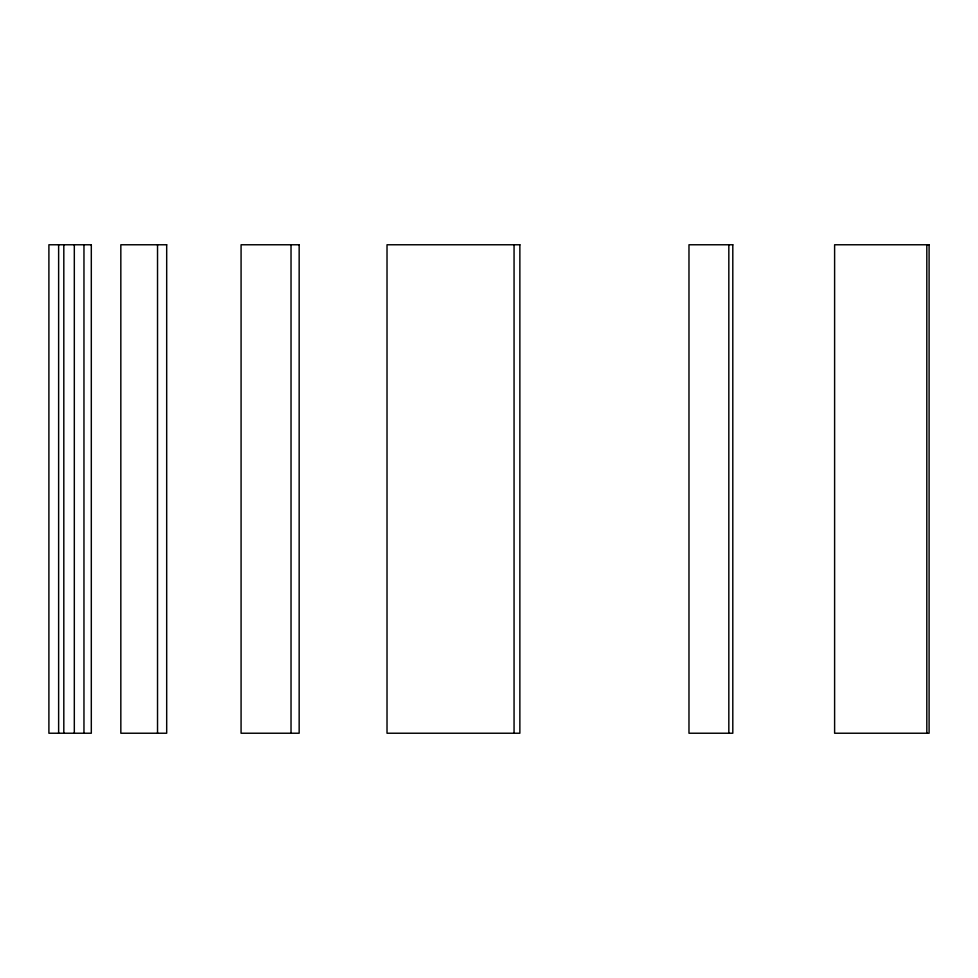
<?xml version="1.0" encoding="UTF-8"?>
<svg xmlns="http://www.w3.org/2000/svg" width="978" height="978" viewBox="0 0 978 978"><rect width="100%" height="100%" fill="white"/><g stroke="black" fill="none" stroke-linecap="round" stroke-linejoin="round"><path stroke-width="1.47" d="M926.814 244.769L926.814 733.231M728.83 244.769L728.83 733.231M514.061 244.769L514.061 733.231M291.028 244.769L291.028 733.231M157.531 244.769L157.531 733.231M83.961 244.769L83.961 733.231M74.316 244.769L74.316 733.231M63.815 244.769L63.815 733.231M58.631 244.769L58.631 733.231M91.309 244.769L48.9 244.769L48.9 733.231L91.309 733.231L91.309 244.769M166.688 244.769L120.832 244.769L120.832 733.231L166.688 733.231L166.688 244.769M299.158 244.769L241.077 244.769L241.077 733.231L299.158 733.231L299.158 244.769M519.868 244.769L387.019 244.769L387.019 733.231L519.868 733.231L519.868 244.769M732.803 244.769L688.977 244.769L688.977 733.231L732.803 733.231L732.803 244.769M929.1 244.769L834.613 244.769L834.613 733.231L929.1 733.231L929.1 244.769"/></g></svg>
